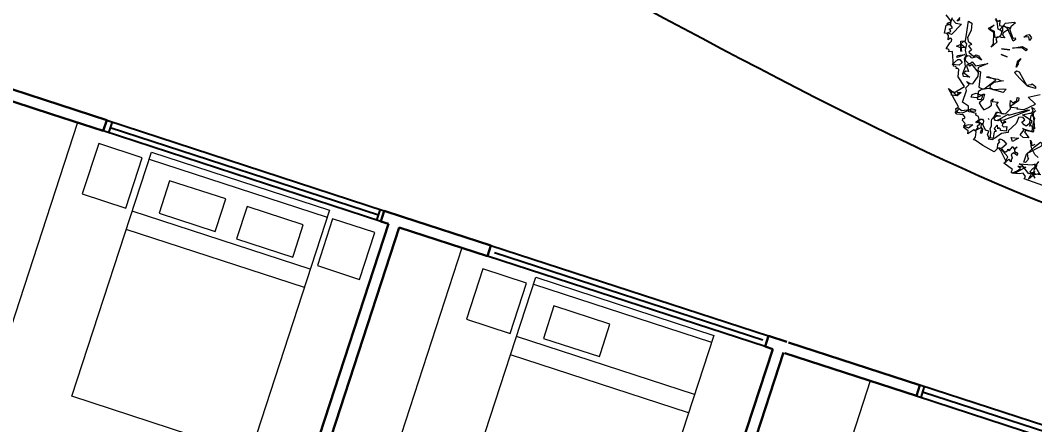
# Model space of a CAD drawing. Header units: metres. Extents: x 329311 to 330425, y 7396637 to 7397287.
# Drawn here: x 329835.06 to 329841.35, y 7397025.17 to 7397027.68 of the extents above; entities that cross this region are included whole.
import ezdxf

# ---------------------------------------------------------------- set-up
doc = ezdxf.new("R2010")
doc.units = ezdxf.units.M
doc.linetypes.add('CACHE2', pattern=[4.7625, 3.175, -1.5875])
doc.layers.get('0').update_dxf_attribs({"lineweight": 18})
for name, color, linetype, lineweight in [('ARBRE', 251, 'Continuous', 13), ('AXES+POTEAUX', 6, 'CACHE2', 13), ('JANELAS', 5, 'Continuous', 25), ('layout', 253, 'Continuous', 13), ('LINHAGROSSA', 7, 'Continuous', 30), ('PA6_TEXTO', 3, 'Continuous', 18)]:
    doc.layers.add(name, color=color, linetype=linetype, lineweight=lineweight)
doc.layers.add('VEGETAIS', color=3, linetype='Continuous')
doc.styles.add('200 Médio', font='arial.ttf', dxfattribs={"height": 0.75})
doc.styles.add('ARIAL', font='ARIAL', dxfattribs={"height": 0.2})
doc.dimstyles.new('AQ250', dxfattribs={"dimscale": 10, "dimtxt": 0.05, "dimasz": 0.03, "dimexe": 0.03, "dimexo": 0.025, "dimgap": 0.025, "dimtad": 1, "dimzin": 0, "dimdsep": 46, "dimtxsty": 'ARIAL', "dimblk": 'ARCHTICK', "dimcen": 0.09, "dimdle": 0.03, "dimclrt": 7, "dimadec": 0, "dimazin": 0, "dimtfac": 1, "dimtix": 1, "dimtmove": 2, "dimatfit": 3, "dimldrblk": 'OPEN90', "dimfxl": 1, "dimtvp": 1, "dimtolj": 1, "dimtzin": 0, "dimarcsym": 0})
pattern_1 = [(341.96263, (329827.33868, 7397103.38185), (0.0540704, 0.16604302), [0.127, -0.047625]), (71.96263, (329827.33868, 7397103.38185), (-0.16604302, 0.0540704), [0.127, -0.047625])]

# ---------------------------------------------------------------- blocks, each defined once
blk = doc.blocks.new('_ArchTick')
at = {"color": 0, "linetype": 'ByBlock', "const_width": 0.15}
blk.add_lwpolyline([(-0.5, -0.5), (0.5, 0.5)], dxfattribs=at)
blk = doc.blocks.new('*D14')
at = {"layer": 'Defpoints', "color": 0, "transparency": 16777216}
for p in [(329835.2333, 7397102.4533), (329808.0912, 7397027.1536), (329810.4416, 7397026.3875)]:
    blk.add_point(p, dxfattribs=at)
at = {"layer": 'PA6_TEXTO', "color": 0, "lineweight": -2, "transparency": 16777216}
for p, q in [((329832.9758, 7397103.5046), (329807.9982, 7397026.8683)), ((329834.9956, 7397102.5308), (329832.5977, 7397103.3123)), ((329810.2039, 7397026.465), (329807.806, 7397027.2465))]:
    blk.add_line(p, q, dxfattribs=at)
at = {"layer": 'PA6_TEXTO', "color": 0, "lineweight": -2, "transparency": 16777216, "xscale": 0.3, "yscale": 0.3, "zscale": 0.3}
for p, rotation in [((329832.8829, 7397103.2194), 71.94796434931555), ((329808.0912, 7397027.1536), 251.9479643493156)]:
    blk.add_blockref('_ArchTick', p, dxfattribs=dict(at, rotation=rotation))
at = {"layer": 'PA6_TEXTO', "color": 7, "transparency": 16777216, "insert": (329819.8853, 7397065.3826), "char_height": 0.75, "attachment_point": 5, "rotation": 71.94796, "style": '200 Médio'}
blk.add_mtext('\\A1;80.00', dxfattribs=at)
blk = doc.blocks.new('_Open90')
at = {"color": 0, "linetype": 'ByBlock', "lineweight": -2}
for p, q in [((-0.5, 0.5), (0, 0)), ((0, 0), (-1, 0)), ((0, 0), (-0.5, -0.5))]:
    blk.add_line(p, q, dxfattribs=at)
blk = doc.blocks.new('*D15')
at = {"layer": 'Defpoints', "color": 0, "transparency": 16777216}
for p in [(329810.4416, 7397026.3875), (329868.8226, 7397007.3763), (329868.3823, 7397006.0244)]:
    blk.add_point(p, dxfattribs=at)
at = {"layer": 'PA6_TEXTO', "color": 0, "lineweight": -2, "transparency": 16777216}
for p, q in [((329810.3642, 7397026.1498), (329809.9085, 7397024.7504)), ((329809.7161, 7397025.1286), (329868.6676, 7397005.9315)), ((329868.7452, 7397007.1386), (329868.2895, 7397005.7392))]:
    blk.add_line(p, q, dxfattribs=at)
at = {"layer": 'PA6_TEXTO', "color": 0, "lineweight": -2, "transparency": 16777216, "xscale": 0.3, "yscale": 0.3, "zscale": 0.3}
for p, rotation in [((329810.0014, 7397025.0357), 161.9626347684521), ((329868.3823, 7397006.0244), 341.9626347684521)]:
    blk.add_blockref('_ArchTick', p, dxfattribs=dict(at, rotation=rotation))
at = {"layer": 'PA6_TEXTO', "color": 7, "transparency": 16777216, "insert": (329839.3878, 7397016.1319), "char_height": 0.75, "attachment_point": 5, "rotation": 341.96263, "style": '200 Médio'}
blk.add_mtext('\\A1;61.40', dxfattribs=at)
blk = doc.blocks.new('WMF26', base_point=(0, 0.001))
at = {"color": 85}
blk.add_lwpolyline([(4.703, -12.373), (3.968, -12.198), (4.005, -12.097), (3.903, -11.987), (3.764, -12.025), (3.619, -12.025), (3.59, -11.987), (3.553, -12.025), (3.481, -12.025), (3.445, -11.987), (3.481, -11.885), (3.132, -11.675), (3.204, -11.61), (2.957, -11.223), (2.854, -11.114), (2.717, -11.289), (2.258, -11.085), (1.945, -10.911), (1.873, -10.911), (1.945, -10.802), (1.945, -10.59), (1.843, -10.524), (1.633, -10.699), (1.633, -10.59), (1.523, -10.524), (1.494, -10.488), (1.458, -10.488), (1.494, -10.315), (1.385, -10.212), (1.385, -10.139), (1.422, -10.139), (1.458, -10.103), (1.458, -10.067), (1.385, -10.001), (1.145, -10.001), (1.072, -9.928), (1.108, -9.892), (1.072, -9.789), (1.108, -9.789), (1.175, -9.717), (0.724, -9.055), (0.897, -9.164), (0.934, -9.193), (1.32, -8.917), (1.036, -8.567), (1.036, -8.291), (1, -8.255), (0.934, -8.255), (0.934, -8.218), (0.897, -8.181), (0.825, -8.181), (0.724, -7.621), (0.585, -7.658), (0.585, -7.592), (0.548, -7.556), (0.476, -7.556), (0.585, -7.308), (0.65, -7.243), (0.65, -7.17), (0.621, -7.133), (0.585, -7.133), (0.512, -7.206), (0.512, -7.032), (0.446, -6.959), (0.338, -6.959), (0.374, -6.719), (0.374, -6.646), (0.476, -6.61), (0.512, -6.61), (0.548, -6.573), (0.548, -6.471), (0.338, -6.26)], dxfattribs=at)
at = {"color": 63}
for points in [[(4.176, -10.248), (4.066, -9.688), (3.965, -9.76), (3.929, -10.073), (3.826, -10.175), (3.753, -10.139), (3.651, -10.037), (3.753, -9.936), (3.688, -9.863), (3.514, -9.863), (3.441, -10.11), (3.164, -10.423), (3.164, -10.488), (2.916, -10.561), (2.669, -10.772), (2.465, -10.772), (2.393, -10.663), (2.429, -10.524), (2.291, -10.488), (2.182, -10.315), (1.941, -10.175), (2.007, -10.11), (1.971, -10.001), (1.869, -9.965), (1.869, -9.9), (1.694, -9.863), (1.593, -9.863), (1.556, -9.652), (1.309, -9.513), (1.418, -9.062), (1.382, -8.953), (1.484, -8.814), (1.382, -8.713), (1.52, -8.778), (1.622, -8.778), (1.796, -8.465), (1.796, -8.327), (1.52, -8.043), (1.447, -8.115), (1.382, -8.043), (1.309, -8.115), (1.418, -8.327), (1.309, -8.327), (1.243, -8.393), (1.484, -8.538), (1.243, -8.538), (1.207, -8.429), (1.273, -8.152), (1.207, -7.84), (1.273, -7.694), (1.207, -7.519), (1.243, -7.279), (1.171, -7.206), (1.097, -7.206), (0.996, -7.315), (1.069, -7.592), (1.032, -7.556), (0.996, -7.206), (1.171, -7.17), (1.207, -6.405), (1.345, -6.471), (1.345, -6.755), (1.243, -7.032), (1.273, -7.17), (1.382, -7.243), (1.418, -7.279), (1.309, -7.344), (1.447, -7.491), (1.345, -7.592), (1.556, -7.73), (1.622, -7.664), (1.731, -7.694), (1.869, -7.84), (1.658, -7.73), (1.484, -7.803), (1.418, -7.73), (1.309, -7.73), (1.243, -7.803), (1.243, -7.905), (1.382, -8.014), (1.447, -8.014), (1.52, -7.942), (1.658, -8.079), (2.117, -7.942), (1.796, -8.115), (1.768, -8.152), (1.768, -8.255), (1.869, -8.291), (1.869, -8.887), (1.971, -8.917), (2.081, -8.917), (2.465, -8.567), (2.495, -8.538), (2.219, -8.465), (2.117, -8.465), (2.568, -8.502), (2.669, -8.538), (2.779, -8.538), (2.429, -8.641), (2.291, -8.778), (2.291, -8.851), (2.429, -8.917), (2.815, -8.851), (2.916, -8.851), (2.815, -8.989), (2.255, -8.887), (2.007, -8.953), (1.941, -8.989), (1.869, -9.062), (1.869, -9.338), (2.007, -9.338), (2.044, -9.237), (2.044, -9.128), (2.117, -9.128), (2.081, -9.338), (1.941, -9.477), (2.044, -9.616), (2.146, -9.724), (2.32, -9.616), (2.429, -9.513), (2.393, -9.338), (2.465, -9.266), (2.429, -9.375), (2.669, -9.375), (2.604, -9.477), (2.844, -9.789), (2.99, -9.789), (3.164, -9.586), (3.128, -9.411), (3.128, -9.266), (3.23, -9.338), (3.339, -9.266), (3.367, -9.237), (3.367, -9.128), (3.441, -9.128), (3.441, -9.237), (3.164, -9.477), (3.164, -9.513), (3.441, -9.513), (3.404, -9.55), (3.688, -9.55), (4.103, -9.302), (3.79, -9.062), (4.241, -8.917)], [(0.582, -6.871), (0.548, -6.807), (0.504, -6.794), (0.624, -6.729), (0.535, -6.601), (0.429, -6.618), (0.405, -6.61), (0.426, -6.542), (0.45, -6.549), (0.538, -6.501), (0.588, -6.335)], [(0.878, -6.396), (0.784, -6.447), (0.882, -6.296)], [(0.592, -6.41), (0.732, -6.533), (0.961, -6.549), (0.622, -6.984), (0.461, -6.936), (0.582, -6.871), (0.582, -6.871)], [(3.012, -6.279), (2.853, -6.447), (2.817, -6.568), (2.951, -6.852), (2.997, -6.876), (3.059, -6.854), (3.082, -6.923), (2.998, -6.991), (2.727, -6.529), (2.596, -6.457), (2.527, -6.48), (2.543, -6.621), (2.52, -6.667), (2.453, -6.582), (2.632, -6.338), (2.975, -6.261), (3.012, -6.279), (3.012, -6.279)], [(3.572, -6.759), (3.38, -6.801), (3.485, -6.703), (3.58, -6.678), (3.683, -6.787), (3.609, -6.903), (3.572, -6.759), (3.572, -6.759)], [(1.028, -7.314), (1.205, -7.435), (0.989, -7.447), (0.85, -7.405), (1.028, -7.314), (1.028, -7.314)], [(3.37, -7.209), (2.999, -7.265), (3.359, -7.159), (3.557, -7.241), (3.518, -7.302), (3.37, -7.209), (3.37, -7.209)], [(0.927, -7.754), (1.204, -7.693), (0.941, -7.835), (0.906, -7.825), (0.927, -7.754), (0.927, -7.754)], [(3.349, -8.135), (3.681, -8.618), (3.855, -8.575), (3.889, -8.537), (4.032, -8.634), (4.034, -8.707), (3.719, -8.646), (3.396, -8.381), (3.176, -8.178), (3.239, -8.11), (3.349, -8.135), (3.349, -8.135)], [(2.954, -10.037), (2.779, -10.073), (2.706, -10.073), (3.092, -9.789), (3.128, -9.825), (3.826, -9.55), (3.893, -9.55), (2.954, -10.037), (2.954, -10.037)], [(1.833, -9.825), (1.658, -9.825), (1.658, -9.724), (1.833, -9.76), (1.833, -9.825), (1.833, -9.825)], [(2.356, -10.037), (2.393, -10.073), (2.356, -10.037), (2.356, -10.037)], [(4.377, -12.121), (4.244, -11.943), (4.154, -11.909), (4.254, -11.762), (4.32, -11.713), (4.454, -11.475)], [(4.417, -11.328), (4.269, -11.228), (4.126, -10.986), (4.047, -10.696), (4.096, -10.762), (4.106, -10.863), (4.123, -10.886), (4.179, -10.874), (4.249, -10.822)], [(4.391, -11.624), (4.308, -11.795), (4.285, -11.95), (4.582, -11.968)]]:
    blk.add_lwpolyline(points, dxfattribs=at)
at = {"color": 106}
for points in [[(2.233, -6.187), (2.289, -6.272), (2.339, -6.283), (2.4, -6.242), (2.405, -6.448), (2.849, -6.486), (2.639, -6.67), (2.578, -6.709), (2.564, -6.806), (2.67, -6.901), (2.539, -6.901), (2.448, -6.882), (2.326, -6.963), (2.378, -7.095), (2.182, -7.311), (2.257, -7.174), (2.22, -6.736), (2.039, -6.647), (2.003, -6.592), (2.204, -6.459), (2.074, -6.58), (2.07, -6.627), (2.231, -6.686), (2.262, -6.918), (2.472, -6.866), (2.513, -6.796), (2.542, -6.655), (2.376, -6.59), (2.309, -6.302), (2.229, -6.233)], [(2.586, -7.333), (2.905, -7.333), (2.586, -7.333), (2.586, -7.333)], [(2.586, -7.545), (2.833, -7.617), (2.586, -7.545), (2.586, -7.545)], [(3.284, -7.822), (3.219, -7.967), (3.255, -7.719), (3.357, -7.617), (3.255, -7.793), (3.284, -7.822), (3.284, -7.822)], [(1.139, -8.009), (1.036, -8.118), (0.76, -8.118), (0.963, -7.907), (1.036, -7.907), (1.139, -8.009), (1.139, -8.009)], [(0.934, -9.193), (1.036, -9.294), (1.108, -9.222), (1.108, -9.193), (1.072, -9.157), (1.211, -9.157), (1.072, -9.294), (0.861, -9.294), (0.861, -9.157), (0.934, -9.157), (0.934, -9.193), (0.934, -9.193)], [(2.062, -9.153), (1.822, -9.291), (1.611, -9.291), (1.647, -9.19), (1.786, -9.117), (1.923, -9.153), (2.062, -9.153), (2.062, -9.153)], [(3.633, -10.533), (3.775, -10.331), (3.699, -10.277), (4.067, -10.355), (4.091, -10.276), (4.074, -10.175), (4.032, -10.146), (3.96, -10.159), (4.038, -9.968), (3.646, -9.755), (3.912, -9.672), (3.984, -9.66), (4.036, -9.577), (3.977, -9.446), (4.097, -9.5)], [(4.144, -9.559), (4.078, -9.606), (3.996, -9.724), (4.121, -9.85), (4.067, -10.14), (4.113, -10.235), (4.131, -10.343), (4.109, -10.384), (3.889, -10.348), (3.847, -10.319), (3.787, -10.403), (3.973, -10.614), (3.759, -10.622), (3.633, -10.533), (3.633, -10.533)], [(1.616, -9.763), (1.652, -9.763), (1.34, -9.938), (1.128, -9.938), (1.194, -9.763), (1.303, -9.835), (1.616, -9.763), (1.616, -9.763)], [(2.184, -10.144), (2.184, -10.244), (2.111, -10.27), (2.111, -10.397), (2.184, -10.471), (2.163, -10.622), (2.111, -10.622), (2.137, -10.496), (2.163, -10.471), (2.111, -10.418), (1.984, -10.496), (1.931, -10.544), (1.984, -10.445), (2.011, -10.418), (1.958, -10.37), (2.058, -10.27), (2.011, -10.218), (1.931, -10.244), (1.911, -10.244), (1.911, -10.192), (1.931, -10.218), (2.058, -10.092), (2.137, -10.092), (2.184, -10.144), (2.184, -10.144)], [(2.688, -9.768), (2.615, -9.846), (2.615, -9.872), (2.74, -9.895), (2.814, -9.895), (2.662, -9.921), (2.562, -9.999), (2.562, -10.021), (2.615, -10.072), (2.74, -10.072), (2.814, -9.999), (2.84, -10.072), (2.84, -10.099), (2.887, -10.147), (2.941, -10.147), (2.967, -10.125), (2.967, -10.072), (2.993, -10.072), (3.041, -10.125), (2.993, -10.125), (2.914, -10.198), (2.914, -10.251), (2.967, -10.298), (3.093, -10.273), (3.093, -10.451), (2.866, -10.451), (2.866, -10.399), (2.814, -10.352), (2.761, -10.399), (2.74, -10.273), (2.714, -10.251), (2.615, -10.399), (2.714, -10.504), (2.635, -10.524), (2.615, -10.83), (2.435, -10.83), (2.509, -10.73), (2.509, -10.551), (2.462, -10.425), (2.509, -10.298), (2.489, -10.125), (2.489, -10.046), (2.589, -9.921), (2.635, -9.746), (2.914, -9.794), (2.688, -9.768), (2.688, -9.768)], [(1.643, -10.483), (1.438, -10.418), (1.643, -10.346), (1.788, -10.346), (1.643, -10.483), (1.643, -10.483)], [(3.039, -10.829), (3.157, -10.947), (2.977, -11.125), (3.101, -11.244), (3.157, -11.244), (3.218, -11.182), (3.218, -11.125), (3.274, -11.182), (3.398, -11.002), (3.454, -11.095), (3.571, -11.002), (3.484, -11.125), (3.484, -11.182), (3.546, -11.244), (3.571, -11.213), (3.602, -11.244), (3.602, -11.33), (3.454, -11.244), (3.367, -11.33), (3.423, -11.447), (3.398, -11.54), (3.398, -11.596), (3.305, -11.509), (3.157, -11.658), (3.249, -11.423), (2.921, -11.125), (2.828, -11.125), (2.828, -10.977), (2.89, -10.885), (2.828, -10.829), (2.89, -10.767), (2.977, -10.799), (3.039, -10.829), (3.039, -10.829)], [(3.37, -10.814), (3.308, -10.665), (3.581, -10.665), (3.37, -10.814), (3.37, -10.814)], [(3.714, -11.642), (4.219, -11.629), (4.338, -11.574)], [(4.394, -11.609), (4.3, -11.636), (4.524, -11.936)], [(4.474, -11.949), (4.309, -12.01), (4.288, -11.918), (4.122, -11.978), (3.826, -11.668), (3.776, -11.68), (3.714, -11.642), (3.714, -11.642)], [(4.478, -10.9), (3.983, -11.213), (4.019, -11.387), (4.056, -11.424), (3.954, -11.561), (3.881, -11.561), (3.954, -11.249), (4.23, -10.936), (4.442, -10.725), (4.507, -10.79), (4.478, -10.9), (4.478, -10.9)], [(3.604, -12.013), (3.496, -12.013), (3.67, -11.911), (3.779, -11.809), (3.67, -11.736), (3.983, -11.736), (3.604, -12.013), (3.604, -12.013)], [(4.128, -12.188), (4.23, -11.947), (4.332, -11.875), (4.303, -12.013), (4.128, -12.188), (4.128, -12.188)]]:
    blk.add_lwpolyline(points, dxfattribs=at)
blk = doc.blocks.new('T2_02')
at = {"xscale": 0.3499999999999943, "yscale": 0.3499999999999943, "zscale": 0.3499999999999943}
blk.add_blockref('WMF26', (-2.24, 1.997), dxfattribs=at)

msp = doc.modelspace()

# ---------------------------------------------------------------- hatches: boundary and pattern name
at = {"layer": 'AXES+POTEAUX'}
h = msp.add_hatch(dxfattribs=at)
h.set_pattern_fill('ANGLE', color=253, scale=0.025)
h.set_pattern_definition(pattern_1)
edge = h.paths.add_edge_path()
edge.add_line((329826.7385, 7397041.2079), (329842.2426, 7397036.1779))
edge.add_line((329846.8442, 7397037.6251), (329826.8826, 7397044.0928))
edge.add_line((329826.7385, 7397041.2079), (329826.8826, 7397044.0928))
edge.add_line((329844.8123, 7397035.297), (329860.3047, 7397030.2222))
edge.add_line((329859.606, 7397032.0674), (329846.4153, 7397036.308))
edge.add_line((329845.088, 7397036.1686), (329844.8123, 7397035.297))
edge.add_line((329842.5027, 7397037.0002), (329845.088, 7397036.1686))
edge.add_line((329846.4153, 7397036.308), (329846.8442, 7397037.6251))
edge.add_line((329862.8868, 7397029.3806), (329868.6707, 7397027.4942))
edge.add_line((329868.6707, 7397027.4942), (329868.1393, 7397025.8622))
edge.add_line((329868.1393, 7397025.8622), (329869.8371, 7397025.3093))
edge.add_line((329869.8371, 7397025.3093), (329870.2976, 7397026.7236))
edge.add_line((329870.4296, 7397026.6807), (329870.9966, 7397028.5012))
edge.add_line((329870.9966, 7397028.5012), (329869.4474, 7397029.0057))
edge.add_line((329869.3891, 7397028.8268), (329864.8797, 7397030.2953))
edge.add_line((329864.8797, 7397030.2953), (329865.243, 7397031.6298))
edge.add_line((329865.243, 7397031.6298), (329860.0176, 7397033.3314))
edge.add_line((329860.0176, 7397033.3314), (329859.606, 7397032.0674))
edge.add_line((329860.3047, 7397030.2222), (329860.5922, 7397031.1312))
edge.add_line((329860.5922, 7397031.1312), (329863.1775, 7397030.2996))
edge.add_line((329863.1775, 7397030.2996), (329862.8868, 7397029.3806))
edge.add_line((329842.2426, 7397036.1779), (329842.5027, 7397037.0002))
edge.add_line((329869.4474, 7397029.0057), (329869.3891, 7397028.8268))
h = msp.add_hatch(dxfattribs=at)
h.set_pattern_fill('ANGLE', color=253, scale=0.025)
h.set_pattern_definition(pattern_1)
edge = h.paths.add_edge_path()
edge.add_line((329819.1935, 7397028.939), (329822.1725, 7397038.0422))
edge.add_line((329820.2002, 7397038.2398), (329816.6358, 7397027.294))
edge.add_line((329820.2002, 7397038.2398), (329822.1725, 7397038.0422))
edge.add_line((329816.6358, 7397027.294), (329819.0805, 7397026.5098))
edge.add_line((329821.7047, 7397025.6285), (329840.3785, 7397019.5539))
edge.add_line((329819.3852, 7397027.2995), (329821.9742, 7397026.4804))
edge.add_line((329819.1387, 7397026.5209), (329819.3646, 7397027.2351))
edge.add_line((329821.9742, 7397026.4804), (329821.7121, 7397025.6518))
edge.add_line((329823.38, 7397027.5745), (329819.1935, 7397028.939))
edge.add_line((329822.9529, 7397026.2608), (329823.38, 7397027.5745))
edge.add_line((329837.125, 7397021.6588), (329822.9529, 7397026.2608))
edge.add_line((329837.5369, 7397022.9656), (329837.125, 7397021.6588))
edge.add_line((329846.004, 7397020.2084), (329837.5369, 7397022.9656))
edge.add_line((329840.3785, 7397019.5539), (329840.6662, 7397020.4632))
edge.add_line((329840.6662, 7397020.4632), (329843.2554, 7397019.644))
edge.add_line((329843.2554, 7397019.644), (329842.8615, 7397018.3987))
edge.add_line((329842.8615, 7397018.3987), (329859.1769, 7397013.0858))
edge.add_line((329845.5763, 7397018.8948), (329846.004, 7397020.2084))
edge.add_line((329859.5832, 7397014.3336), (329845.5763, 7397018.8948))
edge.add_line((329859.1769, 7397013.0858), (329859.5832, 7397014.3336))

# ---------------------------------------------------------------- linework, layer by layer
at = {"layer": 'JANELAS'}
for p, q in [((329835.5955, 7397027.059), (329837.3166, 7397026.4985)), ((329837.2949, 7397026.4319), (329835.5738, 7397026.9923)), ((329835.6288, 7397027.0481), (329835.6071, 7397026.9815)), ((329835.618, 7397027.0148), (329837.2803, 7397026.4735)), ((329837.2912, 7397026.5068), (329837.2695, 7397026.4401)), ((329837.9787, 7397026.2829), (329839.6998, 7397025.7224)), ((329838.0012, 7397026.2387), (329839.6636, 7397025.6974)), ((329839.6781, 7397025.6558), (329837.957, 7397026.2162)), ((329842.6884, 7397024.7492), (329840.6384, 7397025.4168)), ((329840.6659, 7397025.4078), (329840.6442, 7397025.3412)), ((329842.6305, 7397024.7312), (329840.6551, 7397025.3745)), ((329840.6167, 7397025.3501), (329842.6667, 7397024.6826))]:
    msp.add_line(p, q, dxfattribs=at)
at = {"layer": 'layout'}
for p, q in [((329835.414, 7397027.0443), (329834.7036, 7397024.8628)), ((329835.3799, 7397025.3478), (329835.8729, 7397026.8617)), ((329835.8589, 7397026.8187), (329836.9636, 7397026.4589)), ((329835.8729, 7397026.8617), (329836.9776, 7397026.5019)), ((329835.9857, 7397026.6843), (329835.9202, 7397026.4831)), ((329836.3335, 7397026.5711), (329835.9857, 7397026.6843)), ((329836.276, 7397026.3946), (329836.3335, 7397026.5711)), ((329836.8584, 7397026.1357), (329835.7536, 7397026.4955)), ((329836.467, 7397026.5248), (329836.4015, 7397026.3236)), ((329836.8147, 7397026.4116), (329836.467, 7397026.5248)), ((329836.9776, 7397026.5019), (329836.4846, 7397024.988)), ((329835.9202, 7397026.4831), (329836.2682, 7397026.3697)), ((329836.8214, 7397026.0222), (329835.7166, 7397026.3819)), ((329836.2682, 7397026.3697), (329836.276, 7397026.3946)), ((329836.7573, 7397026.2352), (329836.8147, 7397026.4116)), ((329836.4015, 7397026.3236), (329836.7495, 7397026.2103)), ((329837.7973, 7397026.2683), (329837.0869, 7397024.0867)), ((329836.7495, 7397026.2103), (329836.7573, 7397026.2352)), ((329837.7631, 7397024.5717), (329838.2561, 7397026.0856)), ((329838.2561, 7397026.0856), (329839.3609, 7397025.7258)), ((329838.2421, 7397026.0426), (329839.3469, 7397025.6828)), ((329838.369, 7397025.9082), (329838.3035, 7397025.707)), ((329838.7167, 7397025.795), (329838.369, 7397025.9082)), ((329838.6593, 7397025.6186), (329838.7167, 7397025.795)), ((329839.2416, 7397025.3596), (329838.1369, 7397025.7194)), ((329838.3035, 7397025.707), (329838.6515, 7397025.5937)), ((329839.3609, 7397025.7258), (329838.8679, 7397024.2119)), ((329838.6515, 7397025.5937), (329838.6593, 7397025.6186)), ((329839.2046, 7397025.2461), (329838.0999, 7397025.6058)), ((329840.3304, 7397025.4434), (329839.5886, 7397023.1655)), ((329836.4846, 7397024.988), (329835.3799, 7397025.3478))]:
    msp.add_line(p, q, dxfattribs=at)
for points in [[(329835.4444, 7397026.6022), (329835.7146, 7397026.5141), (329835.8161, 7397026.8258), (329835.5459, 7397026.9138)], [(329836.9021, 7397026.1582), (329837.164, 7397026.0729), (329837.2583, 7397026.3624), (329836.9964, 7397026.4476)], [(329837.8276, 7397025.8261), (329838.0979, 7397025.7381), (329838.1994, 7397026.0497), (329837.9291, 7397026.1377)]]:
    msp.add_lwpolyline(points, close=True, dxfattribs=at)
at = {"layer": 'LINHAGROSSA'}
for p, q in [((329834.8526, 7397027.3009), (329835.2093, 7397027.1847)), ((329834.8975, 7397027.2125), (329835.2543, 7397027.0964)), ((329835.2093, 7397027.1847), (329835.5955, 7397027.059)), ((329835.2543, 7397027.0964), (329835.5738, 7397026.9923)), ((329835.5955, 7397027.059), (329835.5738, 7397026.9923)), ((329837.2949, 7397026.4319), (329837.3166, 7397026.4985)), ((329837.3166, 7397026.4985), (329837.4308, 7397026.4613)), ((329837.2949, 7397026.4319), (329837.3424, 7397026.4164)), ((329837.9787, 7397026.2829), (329837.4308, 7397026.4613)), ((329837.3424, 7397026.4164), (329836.6407, 7397024.2616)), ((329837.4091, 7397026.3947), (329836.6966, 7397024.2069)), ((329837.4091, 7397026.3947), (329837.957, 7397026.2162)), ((329837.957, 7397026.2162), (329837.9787, 7397026.2829)), ((329839.6998, 7397025.7224), (329839.6781, 7397025.6558)), ((329839.6998, 7397025.7224), (329839.814, 7397025.6852)), ((329839.8231, 7397025.6823), (329840.6384, 7397025.4168)), ((329839.7257, 7397025.6403), (329839.024, 7397023.4855)), ((329839.7923, 7397025.6186), (329839.0298, 7397023.2772)), ((329839.6781, 7397025.6558), (329839.7257, 7397025.6403)), ((329839.7257, 7397025.6403), (329839.7257, 7397025.6403)), ((329839.8014, 7397025.6156), (329840.6167, 7397025.3501)), ((329840.6384, 7397025.4168), (329840.6167, 7397025.3501))]:
    msp.add_line(p, q, dxfattribs=at)
at = {"layer": 'VEGETAIS'}
msp.add_spline([(329828.8188, 7397031.5605), (329833.5806, 7397033.4183), (329836.9969, 7397030.7393), (329841.1439, 7397032.6398), (329843.7485, 7397026.6144), (329837.6481, 7397028.4379), (329828.8188, 7397031.5605)], degree=3, dxfattribs=at)

# ---------------------------------------------------------------- block references
at = {"layer": 'ARBRE', "xscale": 0.4621142716754235, "yscale": 0.4621142716754235, "zscale": 0.4621142716754235, "rotation": 354.0121026411171}
msp.add_blockref('T2_02', (329841.7865, 7397027.6985), dxfattribs=at)

# ---------------------------------------------------------------- dimensions: what is measured, and where the dimension line sits
at = {"layer": 'PA6_TEXTO'}
for p1, p2, distance, picture, middle in [((329835.2333, 7397102.4533), (329810.4416, 7397026.3875), -2.4721, '*D14', (329819.8853, 7397065.3826)), ((329810.4416, 7397026.3875), (329868.8226, 7397007.3763), -1.4217, '*D15', (329839.3878, 7397016.1319))]:
    dim = msp.add_aligned_dim(p1=p1, p2=p2, distance=distance, dimstyle='AQ250', override={"dimtxsty": '200 Médio'}, dxfattribs=at)
    dim.commit()
    dim.dimension.update_dxf_attribs({"geometry": picture, "text_midpoint": middle})

doc.saveas('drawing.dxf')
